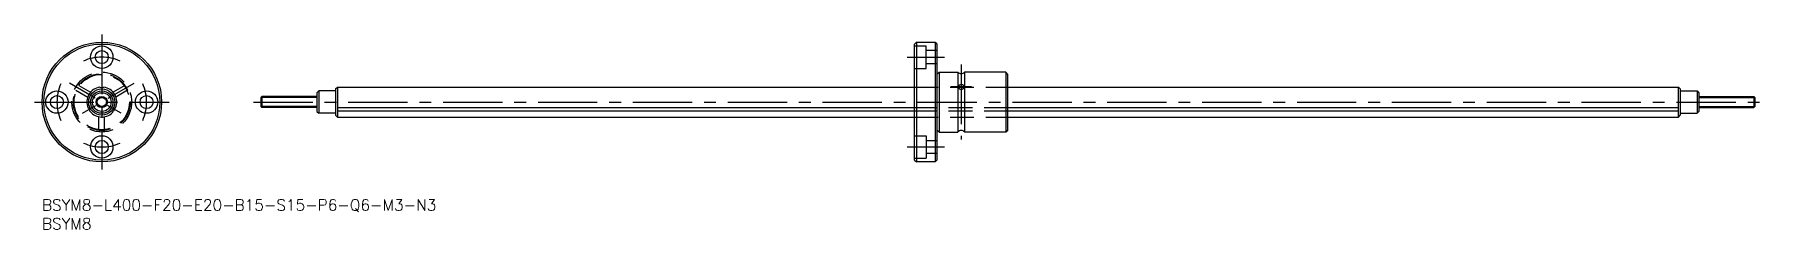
# Model space of a CAD drawing. Extents: x -2 to 461, y -8 to 44.
import ezdxf

# ---------------------------------------------------------------- set-up
doc = ezdxf.new("R2010")
doc.units = 0
doc.header["$LTSCALE"] = 0.5
doc.linetypes.add('CENTER', pattern=[50.8, 31.75, -6.35, 6.35, -6.35])
doc.linetypes.add('DASHED', pattern=[19.05, 12.7, -6.35])
for name, color, linetype in [('MSM_CENTER', 1, 'CENTER'), ('MSM_CONTINUOUS', 7, 'CONTINUOUS'), ('MSM_DASHED', 4, 'DASHED'), ('MSM_NARROW', 5, 'CONTINUOUS'), ('MSM_PART_NUMBER', 7, 'CONTINUOUS')]:
    doc.layers.add(name, color=color, linetype=linetype)
doc.styles.get("Standard").update_dxf_attribs({"font": 'txt.shx', "height": 3, "bigfont": 'bigfont.shx'})

# ---------------------------------------------------------------- blocks, each defined once
blk = doc.blocks.new('*U2')
at = {"layer": 'MSM_PART_NUMBER'}
blk.add_text('BSYM8-L400-F20-E20-B15-S15-P6-Q6-M3-N3', height=3, dxfattribs=at).set_placement((0, -3))
blk = doc.blocks.new('*U3')
at = {"layer": 'MSM_PART_NUMBER'}
blk.add_text('BSYM8', height=3, dxfattribs=at).set_placement((0, -8))

msp = doc.modelspace()

# ---------------------------------------------------------------- linework, layer by layer
at = {"layer": 'MSM_CENTER'}
for p, q in [((16, 44), (16, 8)), ((231.59, 38), (241.59, 38)), ((246.09, 36), (246.09, 16)), ((14.27, 27), (7.34, 31)), ((17.73, 27.01), (24.64, 31.03)), ((248.84, 30.02), (243.34, 30.02)), ((-2, 26), (34, 26)), ((10.8, 23), (14.44, 25.1)), ((21.2, 23), (17.56, 25.1)), ((56.59, 26), (460.59, 26)), ((231.59, 14), (241.59, 14))]:
    msp.add_line(p, q, dxfattribs=at)
for start, end in [(65.9506, 114.0494), (155.9506, 204.0494), (335.9506, 24.0494), (245.9506, 294.0494)]:
    msp.add_arc((16, 26), 12, start, end, dxfattribs=at)
at = {"layer": 'MSM_CONTINUOUS'}
for p, q in [((233.59, 41.5), (234.09, 42)), ((234.09, 42), (234.09, 10)), ((234.09, 42), (239.09, 42)), ((239.09, 42), (239.09, 10)), ((239.09, 42), (239.59, 41.5)), ((233.59, 10.5), (233.59, 41.5)), ((239.59, 41.5), (239.59, 10.5)), ((239.59, 41.5), (239.59, 10.5)), ((240.19, 34), (239.59, 33.4)), ((240.19, 34), (240.19, 18)), ((240.19, 34), (245.19, 34)), ((245.19, 34), (245.19, 18)), ((257.99, 34), (246.99, 34)), ((246.99, 34), (246.99, 18)), ((257.99, 34), (257.99, 18)), ((258.59, 33.4), (257.99, 34)), ((258.59, 18.6), (258.59, 33.4)), ((74.09, 29), (73.59, 28.5)), ((73.59, 28.5), (73.59, 23.5)), ((74.09, 29), (74.09, 23)), ((78.59, 29), (74.09, 29)), ((78.59, 29.5), (79.06, 29.96)), ((78.59, 29.5), (78.59, 22.5)), ((79.06, 29.96), (233.59, 29.96)), ((79.09, 29.96), (79.09, 22)), ((258.59, 29.96), (438.13, 29.96)), ((438.09, 22), (438.09, 29.96)), ((438.13, 29.96), (438.59, 29.5)), ((438.59, 29.5), (438.59, 22.5)), ((438.59, 29), (443.09, 29)), ((443.09, 29), (443.09, 23)), ((443.09, 29), (443.59, 28.5)), ((443.59, 28.5), (443.59, 23.5)), ((58.59, 27.23), (58.86, 27.5)), ((58.59, 27.23), (58.59, 24.77)), ((58.59, 24.77), (58.86, 24.5)), ((73.59, 27.5), (58.86, 27.5)), ((58.86, 27.5), (58.86, 24.5)), ((73.59, 24.5), (58.86, 24.5)), ((73.59, 23.5), (74.09, 23)), ((233.59, 24.49), (79.09, 24.49)), ((233.59, 23.55), (79.09, 23.55)), ((438.09, 24.49), (258.59, 24.49)), ((438.09, 23.55), (258.59, 23.55)), ((443.59, 23.5), (443.09, 23)), ((443.59, 27.5), (458.32, 27.5)), ((443.59, 24.5), (458.32, 24.5)), ((458.32, 27.5), (458.32, 24.5)), ((458.59, 27.23), (458.32, 27.5)), ((458.59, 24.77), (458.32, 24.5)), ((458.59, 27.23), (458.59, 24.77)), ((78.59, 23), (74.09, 23)), ((78.59, 22.5), (79.09, 22)), ((79.09, 22), (233.59, 22)), ((239.59, 18.6), (240.19, 18)), ((258.59, 18.6), (257.99, 18)), ((258.59, 22), (438.09, 22)), ((438.09, 22), (438.59, 22.5)), ((438.59, 23), (443.09, 23)), ((240.19, 18), (245.19, 18)), ((257.99, 18), (246.99, 18)), ((233.59, 10.5), (234.09, 10)), ((239.09, 10), (234.09, 10)), ((239.59, 10.5), (239.09, 10))]:
    msp.add_line(p, q, dxfattribs=at)
for centre, radius in [((16, 26), 16), ((16, 26), 15.5), ((16, 38), 3), ((16, 38), 1.75), ((4, 26), 3), ((16, 26), 3.5), ((16, 26), 3), ((16, 26), 2.5), ((28, 26), 3), ((4, 26), 1.75), ((16, 26), 1.5), ((28, 26), 1.75), ((16, 14), 3), ((16, 14), 1.75)]:
    msp.add_circle(centre, radius, dxfattribs=at)
for centre, radius, start, end in [((246.09, 34.81), 1.21, 222.075, 317.925), ((16, 26), 4, 97.8517, 202.1483), ((16, 30.8), 1, 236.8771, 303.1229), ((16, 26), 4, 337.8517, 82.1483), ((245.91, 30.02), 0.566, 134.282, 222.3675), ((246.1, 30.21), 0.836, 223.697, 310.3197), ((246.09, 29.82), 0.835, 46.0678, 133.9322), ((246.27, 30.01), 0.572, 309.7279, 45.3329), ((11.84, 23.6), 1, 356.8771, 63.1229), ((16, 26), 4, 217.8517, 322.1483), ((20.16, 23.6), 1, 116.8771, 183.1229), ((246.09, 17.19), 1.21, 42.075, 137.925)]:
    msp.add_arc(centre, radius, start, end, dxfattribs=at)
at = {"layer": 'MSM_DASHED'}
for p, q in [((233.59, 41), (236.69, 41)), ((236.69, 35), (236.69, 41)), ((239.59, 39.75), (236.69, 39.75)), ((233.59, 35), (236.69, 35)), ((236.69, 36.25), (239.59, 36.25)), ((9.08, 29.13), (12.22, 27.32)), ((9.83, 30.43), (12.97, 28.61)), ((22.16, 30.45), (19.02, 28.62)), ((22.91, 29.16), (19.77, 27.33)), ((233.59, 29.96), (258.59, 29.96)), ((258.59, 24.49), (233.59, 24.49)), ((258.59, 23.55), (233.59, 23.55)), ((15.25, 18.44), (15.25, 22.07)), ((16.75, 18.44), (16.75, 22.07)), ((233.59, 22), (258.59, 22)), ((233.59, 17), (236.69, 17)), ((236.69, 17), (236.69, 11)), ((236.69, 15.75), (239.59, 15.75)), ((233.59, 11), (236.69, 11)), ((239.59, 12.25), (236.69, 12.25))]:
    msp.add_line(p, q, dxfattribs=at)
for radius in [8, 7.6, 7.4]:
    msp.add_circle((16, 26), radius, dxfattribs=at)
at = {"layer": 'MSM_NARROW'}
for p, q in [((73.59, 27.23), (58.59, 27.23)), ((73.59, 24.77), (58.59, 24.77)), ((443.59, 27.23), (458.59, 27.23)), ((443.59, 24.77), (458.59, 24.77))]:
    msp.add_line(p, q, dxfattribs=at)
msp.add_circle((16, 26), 1.23, dxfattribs=at)

# ---------------------------------------------------------------- block references
at = {"layer": 'MSM_CONTINUOUS'}
for name in ['*U2', '*U3']:
    msp.add_blockref(name, (0, 0), dxfattribs=at)

doc.saveas('drawing.dxf')
